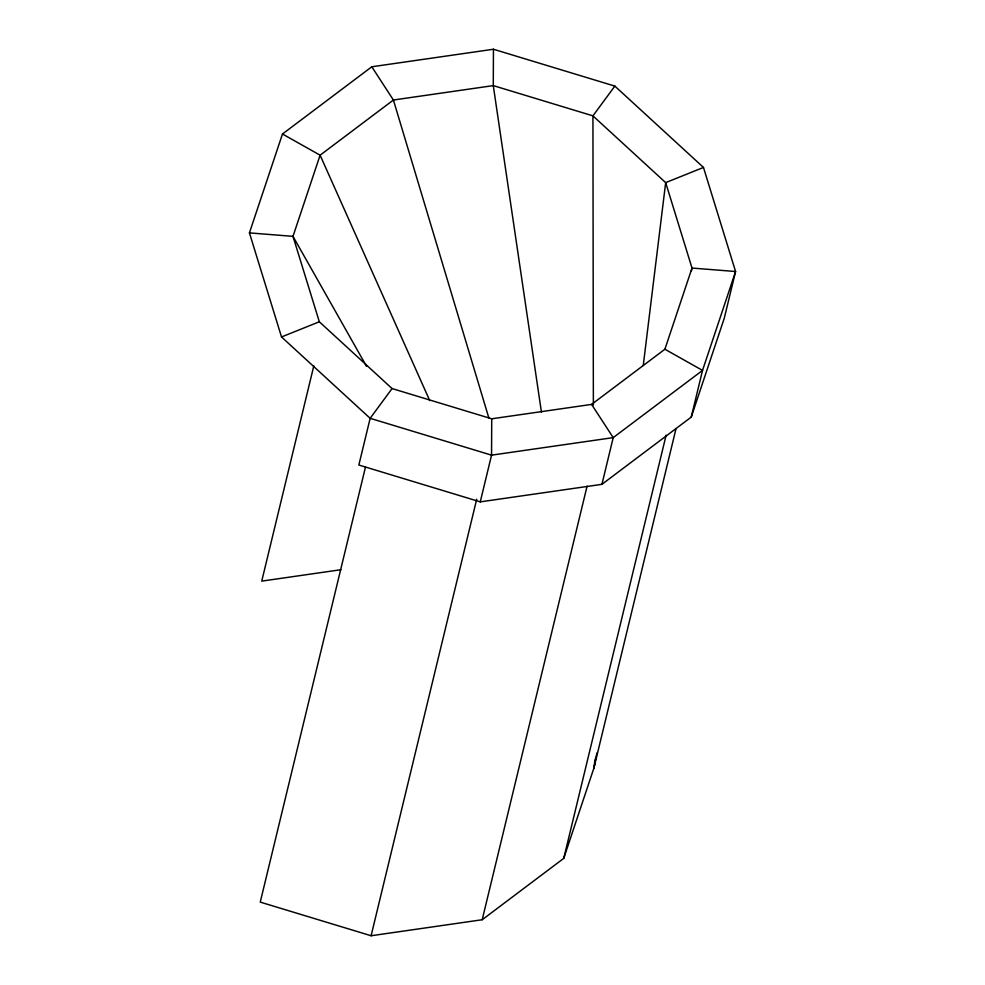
<?xml version="1.0" encoding="UTF-8"?>
<svg xmlns="http://www.w3.org/2000/svg" width="985" height="985" viewBox="0 0 985 985"><rect width="100%" height="100%" fill="white"/><g stroke="black" fill="none" stroke-linecap="round" stroke-linejoin="round"><path stroke-width="1.48" d="M491.724 418.797L491.552 455.156L480.261 501.87L358.848 465.031L370.151 418.317L392.067 388.558L491.724 418.797L591.591 404.404L664.9 349.232L692.012 268.055L665.675 182.631L592.933 115.861L493.276 85.609L393.409 100.014L320.1 155.187L292.988 236.351L319.325 321.775L392.067 388.558M493.448 49.25L614.849 86.101L703.475 167.45L735.573 271.515L702.527 370.409L613.212 437.623L491.552 455.156L370.151 418.317L281.525 336.956L249.427 232.891L282.473 134.009L371.788 66.783L493.448 49.25L493.276 85.609L541.467 412.395M594.472 763.486L594.841 760.445M643.242 365.583L665.675 182.631L703.475 167.45M595.703 757.477L593.906 768.066L563.74 858.366L482.194 919.744L371.099 935.75L260.249 902.112L365.497 467.038M596.861 753.008L593.906 768.066L676.018 428.672M691.421 271.072L692.012 268.055L735.573 271.515L724.27 318.229L691.236 417.111L601.921 484.337L480.261 501.87M313.821 365.829L261.739 581.125L340.872 569.724M371.099 935.75L476.715 499.186M482.194 919.744L587.085 486.159M601.921 484.337L613.212 437.623L591.591 404.404M563.74 858.366L666.106 435.247M691.236 417.111L702.527 370.409L664.9 349.232M614.849 86.101L592.933 115.861L593.364 405.044M281.525 336.956L319.325 321.775M249.427 232.891L292.988 236.351L366.506 366.272M282.473 134.009L320.1 155.187L429.755 400.612M371.788 66.783L393.409 100.014L488.806 417.849"/></g></svg>
